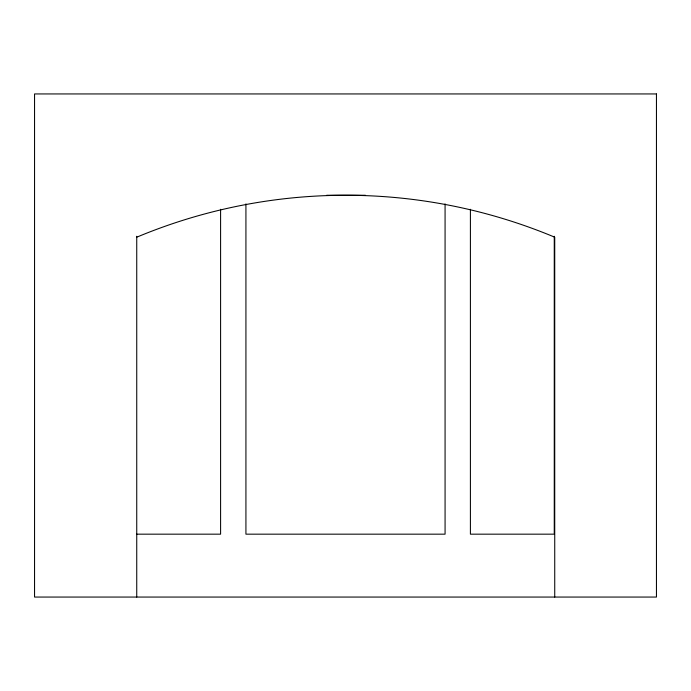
<?xml version="1.0" encoding="UTF-8"?>
<svg xmlns="http://www.w3.org/2000/svg" width="691" height="691" viewBox="0 0 691 691"><rect width="100%" height="100%" fill="white"/><g stroke="black" fill="none" stroke-linecap="round" stroke-linejoin="round"><path stroke-width="1.04" d="M326.662 195.268L365.418 195.268M136.74 534.169L220.593 534.169L220.593 209.295M554.735 597.059L554.735 237.194A541.874 541.874 0 0 0 136.74 237.194M554.26 236.279L554.26 534.169L470.407 534.169L470.407 209.295M445.073 203.897L445.073 534.169L245.927 534.169L245.927 203.897M136.74 236.279L136.74 597.059M656.45 93.941L34.55 93.941L34.55 597.059L656.45 597.059L656.45 93.941"/></g></svg>
